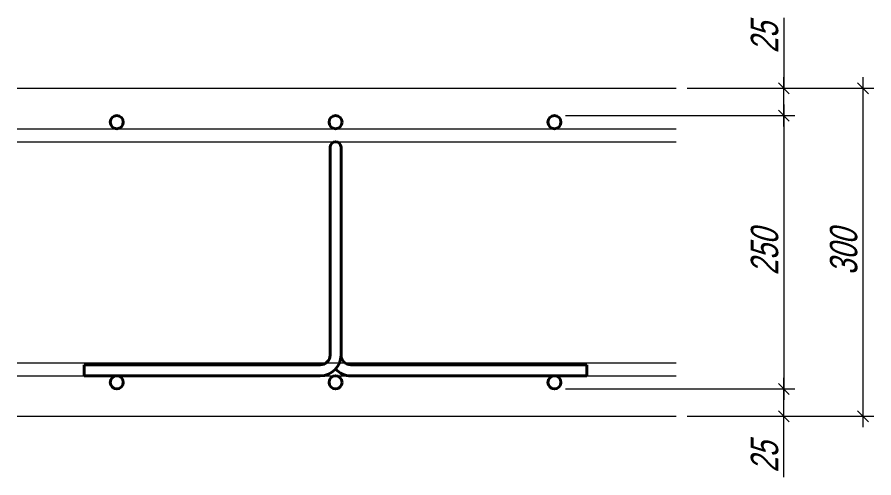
# Model space of a CAD drawing. Header units: millimetres. Extents: x 5929542 to 6152618, y 10240044 to 10382466.
# Drawn here: x 6094688 to 6095471, y 10289216 to 10289637 of the extents above; entities that cross this region are included whole.
import ezdxf

# ---------------------------------------------------------------- set-up
doc = ezdxf.new("R2010")
doc.units = ezdxf.units.MM
doc.header["$PDMODE"] = 35
doc.layers.get('Defpoints').update_dxf_attribs({"color": 253})
for name, color, linetype, lineweight in [('арматура', 7, 'Continuous', 40), ('Построения', 7, 'Continuous', 13), ('Размеры', 172, 'Continuous', 13), ('Тонкая', 67, 'Continuous', 9)]:
    doc.layers.add(name, color=color, linetype=linetype, lineweight=lineweight)
doc.styles.add('GOST 2.304', font='mipgost.ttf', dxfattribs={"width": 0.75, "oblique": 15})
doc.dimstyles.new('SPDS', dxfattribs={"dimtxt": 2.5, "dimasz": 1, "dimexe": 1, "dimexo": 1, "dimgap": 0.5, "dimtad": 1, "dimdec": 0, "dimrnd": 0.001, "dimtxsty": 'GOST 2.304', "dimblk": 'OBLIQUE', "dimcen": 2.5, "dimdle": 1, "dimclrd": 256, "dimclre": 256, "dimclrt": 256, "dimadec": 0, "dimazin": 2, "dimtfac": 0.75, "dimtdec": 0, "dimtmove": 1, "dimatfit": 3, "dimfxl": 1, "dimtolj": 1, "dimlwd": -1, "dimlwe": -1, "dimarcsym": 0})

# ---------------------------------------------------------------- blocks, each defined once
blk = doc.blocks.new('_Oblique')
at = {"color": 0, "linetype": 'ByBlock', "lineweight": -2}
blk.add_line((-0.5, -0.5), (0.5, 0.5), dxfattribs=at)
blk = doc.blocks.new('*D478')
at = {"layer": 'Defpoints', "color": 0, "ltscale": 100, "transparency": 16777216}
for p in [(6095290.3, 10289572), (6095290.3, 10289272), (6095461.05, 10289272)]:
    blk.add_point(p, dxfattribs=at)
at = {"layer": 'Размеры', "ltscale": 100, "transparency": 16777216}
for p, q in [((6095461.05, 10289582), (6095461.05, 10289262)), ((6095300.3, 10289572), (6095471.05, 10289572)), ((6095300.3, 10289272), (6095471.05, 10289272))]:
    blk.add_line(p, q, dxfattribs=at)
at = {"layer": 'Размеры', "ltscale": 100, "transparency": 16777216, "xscale": 10, "yscale": 10, "zscale": 10}
for p, rotation in [((6095461.05, 10289572), 90), ((6095461.05, 10289272), 270)]:
    blk.add_blockref('_Oblique', p, dxfattribs=dict(at, rotation=rotation))
at = {"layer": 'Размеры', "ltscale": 100, "transparency": 16777216, "insert": (6095443.55, 10289422), "char_height": 25, "attachment_point": 5, "rotation": 90, "style": 'GOST 2.304'}
blk.add_mtext('\\A1;300', dxfattribs=at)
blk = doc.blocks.new('*D479')
at = {"layer": 'Defpoints', "color": 0, "ltscale": 100, "transparency": 16777216}
for p in [(6095179.04, 10289297), (6095388.76, 10289297), (6095290.3, 10289272)]:
    blk.add_point(p, dxfattribs=at)
at = {"layer": 'Размеры', "ltscale": 100, "transparency": 16777216}
for p, q in [((6095388.76, 10289262), (6095388.76, 10289307)), ((6095189.04, 10289297), (6095398.76, 10289297)), ((6095300.3, 10289272), (6095398.76, 10289272)), ((6095388.76, 10289216.18), (6095388.76, 10289272))]:
    blk.add_line(p, q, dxfattribs=at)
at = {"layer": 'Размеры', "ltscale": 100, "transparency": 16777216, "xscale": 10, "yscale": 10, "zscale": 10}
for p, rotation in [((6095388.76, 10289297), 90), ((6095388.76, 10289272), 270)]:
    blk.add_blockref('_Oblique', p, dxfattribs=dict(at, rotation=rotation))
at = {"layer": 'Размеры', "ltscale": 100, "transparency": 16777216, "insert": (6095371.26, 10289234.57), "char_height": 25, "attachment_point": 5, "rotation": 90, "style": 'GOST 2.304'}
blk.add_mtext('\\A1;25', dxfattribs=at)
blk = doc.blocks.new('*D480')
at = {"layer": 'Defpoints', "color": 0, "ltscale": 100, "transparency": 16777216}
for p in [(6095290.3, 10289572), (6095388.76, 10289572), (6095179.04, 10289546.99)]:
    blk.add_point(p, dxfattribs=at)
at = {"layer": 'Размеры', "ltscale": 100, "transparency": 16777216}
for p, q in [((6095388.76, 10289636.46), (6095388.76, 10289572)), ((6095388.76, 10289536.99), (6095388.76, 10289582)), ((6095300.3, 10289572), (6095398.76, 10289572)), ((6095189.04, 10289546.99), (6095398.76, 10289546.99))]:
    blk.add_line(p, q, dxfattribs=at)
at = {"layer": 'Размеры', "ltscale": 100, "transparency": 16777216, "xscale": 10, "yscale": 10, "zscale": 10}
for p, rotation in [((6095388.76, 10289572), 90), ((6095388.76, 10289546.99), 270)]:
    blk.add_blockref('_Oblique', p, dxfattribs=dict(at, rotation=rotation))
at = {"layer": 'Размеры', "ltscale": 100, "transparency": 16777216, "insert": (6095371.26, 10289618.08), "char_height": 25, "attachment_point": 5, "rotation": 90, "style": 'GOST 2.304'}
blk.add_mtext('\\A1;25', dxfattribs=at)
blk = doc.blocks.new('*D481')
at = {"layer": 'Defpoints', "color": 0, "ltscale": 10, "transparency": 16777216}
for p in [(6095179.04, 10289546.99), (6095311.19, 10289297), (6095388.76, 10289297)]:
    blk.add_point(p, dxfattribs=at)
at = {"layer": 'Размеры', "ltscale": 10, "transparency": 16777216}
for p, q in [((6095388.76, 10289556.99), (6095388.76, 10289287)), ((6095189.04, 10289546.99), (6095398.76, 10289546.99)), ((6095321.19, 10289297), (6095398.76, 10289297))]:
    blk.add_line(p, q, dxfattribs=at)
at = {"layer": 'Размеры', "ltscale": 10, "transparency": 16777216, "xscale": 10, "yscale": 10, "zscale": 10}
for p, rotation in [((6095388.76, 10289546.99), 90), ((6095388.76, 10289297), 270)]:
    blk.add_blockref('_Oblique', p, dxfattribs=dict(at, rotation=rotation))
at = {"layer": 'Размеры', "ltscale": 10, "transparency": 16777216, "insert": (6095371.26, 10289422), "char_height": 25, "attachment_point": 5, "rotation": 90, "style": 'GOST 2.304'}
blk.add_mtext('\\A1;250', dxfattribs=at)

msp = doc.modelspace()

# ---------------------------------------------------------------- linework, layer by layer
at = {"layer": 'арматура', "extrusion": (1, -7.76087e-12, 0)}
for p, q in [((6094974.03668, 10289326.99753), (6094974.03668, 10289517.99253)), ((6094984.03668, 10289327.99745), (6094984.03668, 10289517.99253))]:
    msp.add_line(p, q, dxfattribs=at)
at = {"layer": 'арматура', "extrusion": (-5.10235e-12, -1, 0)}
for p, q in [((6094749.28438, 10289318.99753), (6094965.03668, 10289318.99753)), ((6095208.78897, 10289318.99753), (6094993.03668, 10289318.99753)), ((6094749.28438, 10289308.99753), (6094965.03668, 10289308.99753)), ((6095208.78897, 10289308.99753), (6094993.03668, 10289308.99753))]:
    msp.add_line(p, q, dxfattribs=at)
at = {"layer": 'арматура', "extrusion": (1, 0, 0)}
for p, q in [((6094749.28438, 10289318.99753), (6094749.28438, 10289308.99753)), ((6095208.78897, 10289308.99753), (6095208.78897, 10289318.99753))]:
    msp.add_line(p, q, dxfattribs=at)
at = {"layer": 'арматура', "ltscale": 0.8}
for centre in [(6094779.03668, 10289540.99253), (6094979.03668, 10289540.99253), (6095179.03668, 10289540.99253), (6094779.03668, 10289302.99753), (6094979.03668, 10289302.99753), (6095179.03668, 10289302.99753)]:
    msp.add_circle(centre, 6, dxfattribs=at)
at = {"layer": 'арматура', "extrusion": (0, 0, -1)}
for centre, radius, start, end in [((-6094979.03668, 10289517.99253), 5, 0, 180), ((-6094993.03668, 10289327.99753), 9, 270, 0), ((-6094993.03668, 10289327.99753), 19, 270, 317.46310161)]:
    msp.add_arc(centre, radius, start, end, dxfattribs=at)
at = {"layer": 'арматура'}
for radius in [9, 19]:
    msp.add_arc((6094965.03668, 10289327.99753), radius, 270, 0, dxfattribs=at)
at = {"layer": 'Построения', "ltscale": 0.8}
for p, q in [((6094687.96884, 10289534.99253), (6095290.30463, 10289534.99253)), ((6094687.96884, 10289522.99253), (6095290.30463, 10289522.99253)), ((6094687.96884, 10289320.99753), (6095290.30463, 10289320.99753)), ((6094687.96884, 10289308.99753), (6095290.30463, 10289308.99753))]:
    msp.add_line(p, q, dxfattribs=at)
at = {"layer": 'Тонкая', "ltscale": 2}
for p, q in [((6094687.96884, 10289571.99503), (6095290.30463, 10289571.99503)), ((6094687.96884, 10289271.99503), (6095290.30463, 10289271.99503))]:
    msp.add_line(p, q, dxfattribs=at)

# ---------------------------------------------------------------- dimensions: what is measured, and where the dimension line sits
at = {"layer": 'Размеры', "ltscale": 100}
for base, p1, p2, angle, picture, middle in [((6095388.75553, 10289571.99503), (6095179.03668, 10289546.99253), (6095290.30463, 10289571.99503), 90, '*D480', (6095388.75553, 10289618.07596)), ((6095388.75553, 10289296.99753), (6095290.30463, 10289271.99503), (6095179.03668, 10289296.99753), 270, '*D479', (6095388.75553, 10289234.57139))]:
    dim = msp.add_linear_dim(base=base, p1=p1, p2=p2, angle=angle, dimstyle='SPDS', override={"dimscale": 10, "dimlfac": 1, "dimrnd": 0, "dimtxsty": 'GOST 2.304', "dimtolj": 1}, dxfattribs=at)
    dim.commit()
    dim.dimension.update_dxf_attribs({"geometry": picture, "text_midpoint": middle, "dimtype": 160})
dim = msp.add_linear_dim(base=(6095461.04644, 10289271.99503), p1=(6095290.30463, 10289571.99503), p2=(6095290.30463, 10289271.99503), angle=90, dimstyle='SPDS', override={"dimscale": 10, "dimlfac": 1, "dimrnd": 0, "dimtxsty": 'GOST 2.304', "dimtolj": 1}, dxfattribs=at)
dim.commit()
dim.dimension.update_dxf_attribs({"geometry": '*D478', "text_midpoint": (6095443.54644, 10289421.99503)})
at = {"layer": 'Размеры', "ltscale": 10}
dim = msp.add_linear_dim(base=(6095388.75553, 10289296.99753), p1=(6095179.03668, 10289546.99253), p2=(6095311.19379, 10289296.99753), angle=90, dimstyle='SPDS', override={"dimscale": 10, "dimlfac": 1, "dimrnd": 0, "dimtxsty": 'GOST 2.304', "dimtolj": 1}, dxfattribs=at)
dim.commit()
dim.dimension.update_dxf_attribs({"geometry": '*D481', "text_midpoint": (6095371.25553, 10289421.99503)})

doc.saveas('drawing.dxf')
